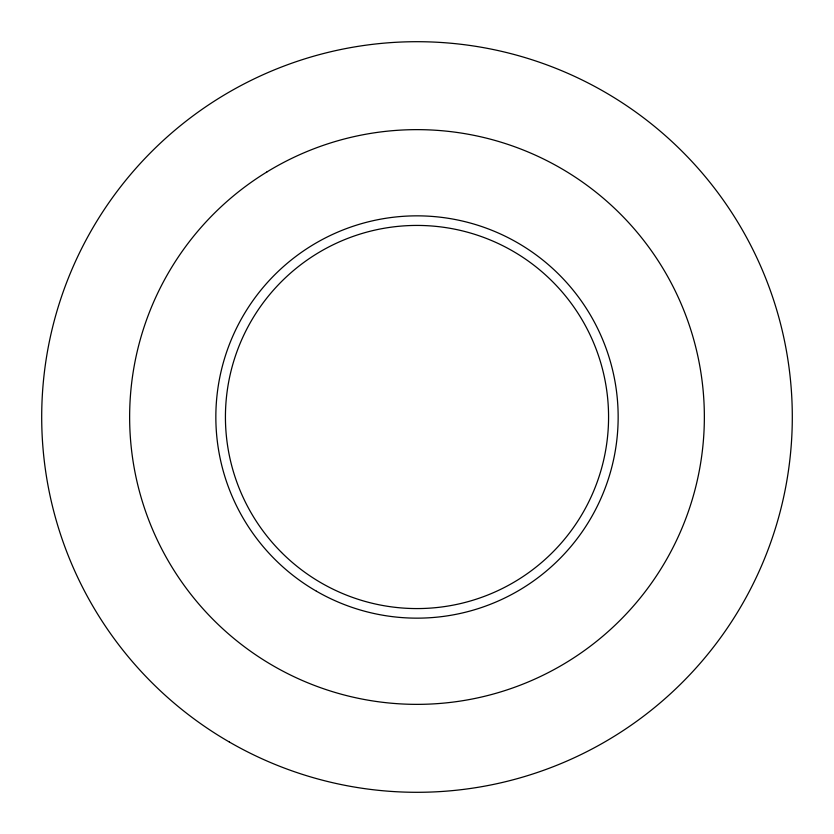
<?xml version="1.0" encoding="UTF-8"?>
<svg xmlns="http://www.w3.org/2000/svg" width="834" height="834" viewBox="0 0 834 834"><rect width="100%" height="100%" fill="white"/><g stroke="black" fill="none" stroke-linecap="round" stroke-linejoin="round"><path stroke-width="1.25" d="M266.828 172.002A287.355 287.355 0 0 0 219.217 625.469A286.469 285.509 21 0 0 424.558 704.261A287.355 287.355 0 0 0 692.512 335.351A287.355 287.355 0 0 0 266.828 172.002M281.538 552.462A191.57 191.57 0 0 0 602.044 466.581A191.57 191.57 0 0 0 367.419 231.956A191.57 191.57 0 0 0 281.538 552.462M316.42 591.202A201.15 201.15 0 0 0 618.15 417A201.15 201.15 0 0 0 316.42 242.798A201.15 201.15 0 0 0 316.42 591.202M229.35 742.02A375.3 375.3 0 0 0 792.3 417A375.3 375.3 0 0 0 229.35 91.98A375.3 375.3 0 0 0 229.35 742.02"/></g></svg>
